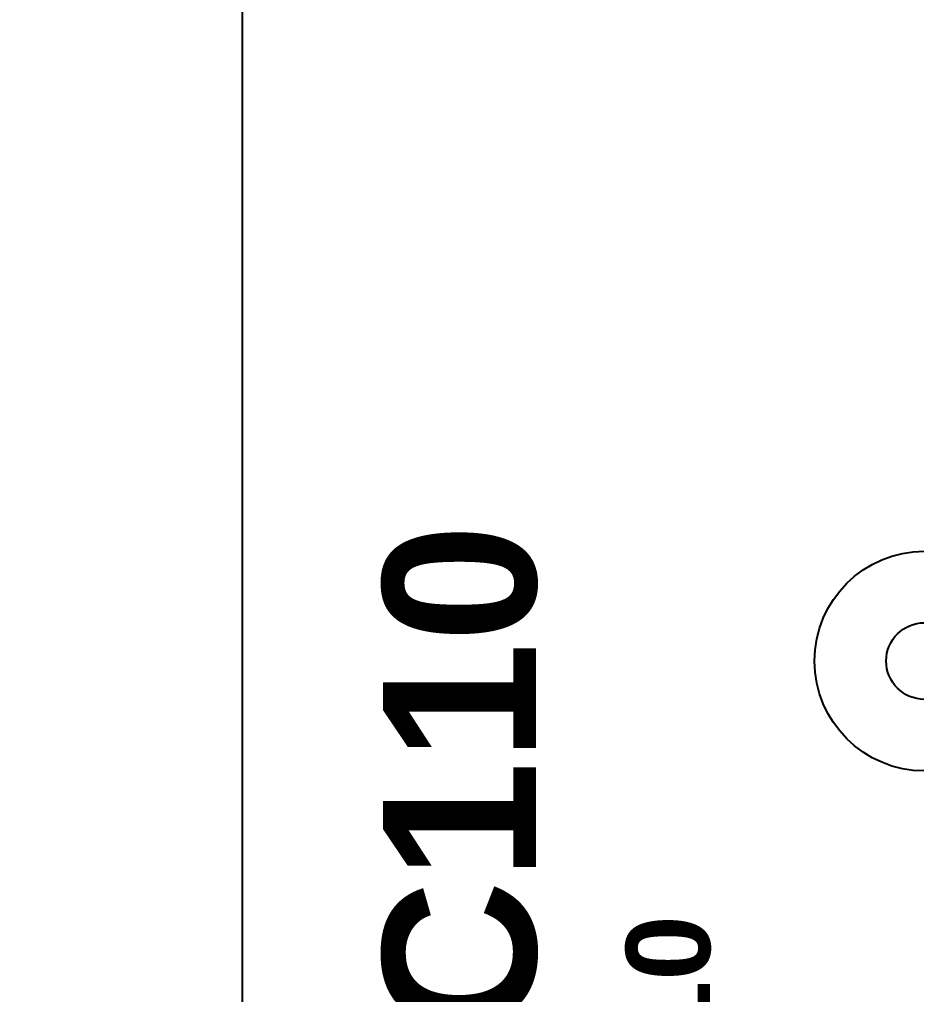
# Model space of a CAD drawing. Header units: millimetres. Extents: x -174 to 283928, y 1291 to 21053.
# Drawn here: x 9366.01 to 9382.42, y 20545.21 to 20563.04 of the extents above; entities that cross this region are included whole.
import ezdxf
from ezdxf.enums import TextEntityAlignment as Align

# ---------------------------------------------------------------- set-up
doc = ezdxf.new("R2010")
doc.units = ezdxf.units.MM
doc.layers.add('Enclosure', color=7, linetype='Continuous')
doc.layers.add('Serigraph', color=7, linetype='Continuous')
doc.styles.get("Standard").update_dxf_attribs({"font": 'arial.ttf'})

# ---------------------------------------------------------------- blocks, each defined once
blk = doc.blocks.new('*U215')
at = {"ltscale": 2}
blk.add_lwpolyline([(0, 20), (0, -20), (840, -20), (840, 20), (0, 20)], dxfattribs=at)
blk = doc.blocks.new('ZPS640HIC110_SERIGRAFIA')
at = {"layer": 'Serigraph', "attachment_point": 1, "rotation": 90}
for s, insert, char_height in [('{\\fArial Rounded MT Bold|b0|i0|c0|p34;ZPS640HIC110}', (2.572, -14.745), 2.8), ('{\\fArial Rounded MT Bold|b0|i0|c0|p34;ZPS-640HIC110}', (7.018, -10.297), 1.54)]:
    blk.add_mtext_dynamic_manual_height_columns(s, width=8.97902, gutter_width=12.5, heights=[0], dxfattribs=dict(at, insert=insert, char_height=char_height))
blk = doc.blocks.new('ZPS640HIC110_ENVOLVENTE')
at = {"layer": 'Enclosure'}
blk.add_line((0, -45), (0, 45), dxfattribs=at)
for radius in [2.01, 0.701]:
    blk.add_circle((12.479, 10.134), radius, dxfattribs=at)
blk = doc.blocks.new('ZPS640HIC110_ATT_DEF')
blk.add_wipeout([(0, 45), (80, 45), (80, -45), (0, -45)])
at = {"layer": 'Enclosure'}
blk.add_blockref('ZPS640HIC110_ENVOLVENTE', (0, 0), dxfattribs=at)
at = {"layer": 'Serigraph'}
blk.add_blockref('ZPS640HIC110_SERIGRAFIA', (0, 0), dxfattribs=at)
at = {"color": 3, "flags": 2}
blk.add_attdef('REFERENCE', text='', height=2.5, dxfattribs=at).set_placement((40.498, 27.418), align=Align.CENTER)
blk = doc.blocks.new('ZSYLCCL_ENVOLVENTE')
at = {"layer": 'Enclosure'}
blk.add_lwpolyline([(0, 45), (35, 45), (35, -45), (0, -45), (0, 45)], dxfattribs=at)
blk = doc.blocks.new('ZSYLCCL_ATT_DEF')
blk.add_wipeout([(0, 45), (35, 45), (35, -45), (0, -45)])
at = {"layer": 'Enclosure'}
blk.add_blockref('ZSYLCCL_ENVOLVENTE', (0, 0), dxfattribs=at)
at = {"color": 3, "flags": 2}
blk.add_attdef('REFERENCE', text='', height=2.5, dxfattribs=at).set_placement((18.416, 27.896), align=Align.CENTER)
at = {"color": 3}
blk.add_attdef('PHYSICAL.ADD.', text='', height=2.5, dxfattribs=at).set_placement((18.555, 24.227), align=Align.CENTER)

msp = doc.modelspace()

# ---------------------------------------------------------------- block references
at = {"color": 1}
msp.add_blockref('*U215', (9321.853, 20541.172), dxfattribs=at)

# ---------------------------------------------------------------- next in the draw order: block references
msp.add_blockref('ZPS640HIC110_ATT_DEF', (9370.087, 20541.172))

# ---------------------------------------------------------------- next in the draw order: block references
msp.add_blockref('ZSYLCCL_ATT_DEF', (9335.087, 20541.172))

doc.saveas('drawing.dxf')
